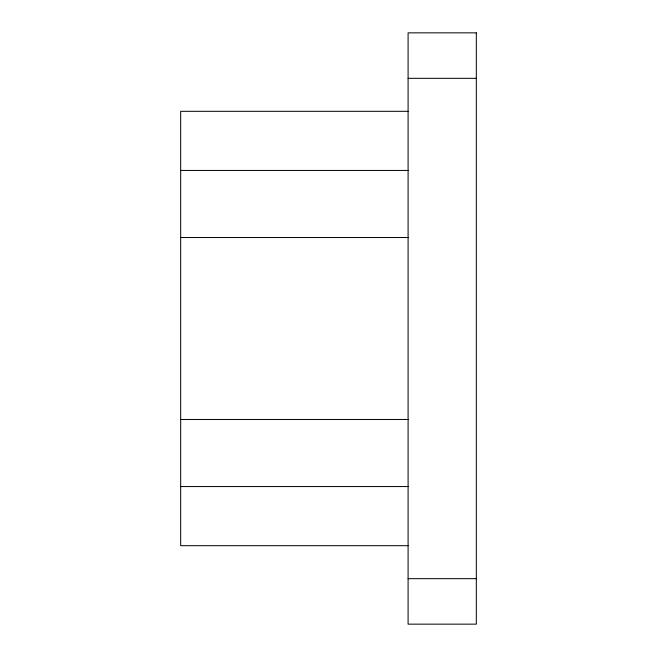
<?xml version="1.0" encoding="UTF-8"?>
<svg xmlns="http://www.w3.org/2000/svg" width="657" height="657" viewBox="0 0 657 657"><rect width="100%" height="100%" fill="white"/><g stroke="black" fill="none" stroke-linecap="round" stroke-linejoin="round"><path stroke-width="0.99" d="M408.096 78.331L476.325 78.331M408.096 111.312L180.675 111.312L180.675 545.688L408.096 545.688M180.675 170.442L408.096 170.442M180.675 237.53L408.096 237.53M180.675 419.47L408.096 419.47M180.675 486.558L408.096 486.558M408.096 578.669L476.325 578.669M476.325 32.85L408.096 32.85L408.096 624.15L476.325 624.15L476.325 32.85"/></g></svg>
